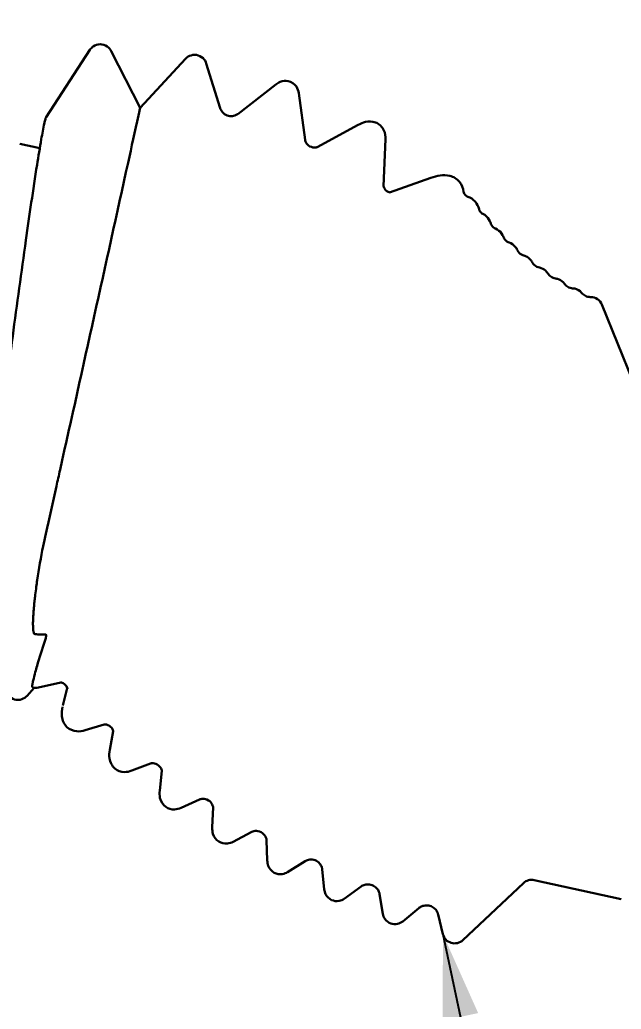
# Model space of a CAD drawing. Header units: millimetres. Extents: x 13935 to 21534, y -198 to 9202.
# Drawn here: x 14853.8 to 15102.7, y 7874.3 to 8283.7 of the extents above; entities that cross this region are included whole.
import ezdxf

# ---------------------------------------------------------------- set-up
doc = ezdxf.new("R2010")
doc.units = ezdxf.units.MM
doc.header["$LTSCALE"] = 326.7
doc.header["$PDMODE"] = 3
doc.header["$PDSIZE"] = 8
doc.layers.get('0').update_dxf_attribs({"linetype": 'CONTINUOUS'})
doc.layers.get('Defpoints').update_dxf_attribs({"linetype": 'CONTINUOUS'})
doc.styles.get("Standard").update_dxf_attribs({"font": 'calibri.ttf'})
doc.dimstyles.new('DIMSTYLE_1', dxfattribs={"dimtxt": 40, "dimasz": 35, "dimexe": 0.08, "dimexo": 1, "dimgap": 1, "dimtad": 1, "dimdsep": 46, "dimtxsty": 'Standard', "dimblk": '_FILLED', "dimblk1": '_FILLED', "dimblk2": '_FILLED', "dimcen": 0.09, "dimazin": 2, "dimtp": 0.01, "dimtm": 0.01, "dimtfac": 1, "dimtofl": 0, "dimtmove": 0, "dimatfit": 3, "dimldrblk": '_FILLED', "dimfxl": 1, "dimtolj": 1, "dimarcsym": 0})
doc.dimstyles.get("Standard").update_dxf_attribs({"dimtxt": 35, "dimasz": 35, "dimexe": 0.08, "dimexo": 1, "dimtad": 1, "dimdsep": 46, "dimtxsty": 'Standard', "dimblk": '_FILLED', "dimblk1": '_FILLED', "dimblk2": '_FILLED', "dimcen": 0.09, "dimazin": 2, "dimtol": 1, "dimtp": 0.01, "dimtm": 0.01, "dimtfac": 1, "dimtofl": 0, "dimtmove": 0, "dimatfit": 3, "dimldrblk": '_FILLED', "dimfxl": 1, "dimtolj": 1, "dimarcsym": 0})

# ---------------------------------------------------------------- blocks, each defined once
blk = doc.blocks.new('_FILLED')
at = {"color": 0, "linetype": 'ByBlock'}
blk.add_solid([(0, 0), (-1, 0.214), (-1, -0.214)], dxfattribs=at)
blk = doc.blocks.new('*D2237')
at = {"color": 0, "linetype": 'Continuous', "lineweight": -2}
for p, q in [((14585.72, 8138.35), (14585.72, 8528.77)), ((14620.72, 8528.69), (16091.03, 8528.69)), ((16126.03, 8125.39), (16126.03, 8528.77))]:
    blk.add_line(p, q, dxfattribs=at)
at = {"layer": 'Defpoints', "color": 0}
for p in [(16126.03, 8528.69), (14585.72, 8137.35), (16126.03, 8124.39)]:
    blk.add_point(p, dxfattribs=at)
at = {"color": 0, "linetype": 'ByBlock', "lineweight": -2, "xscale": 35, "yscale": 35, "zscale": 35, "rotation": 180}
blk.add_blockref('_FILLED', (14585.72, 8528.69), dxfattribs=at)
at = {"color": 0, "linetype": 'ByBlock', "lineweight": -2, "xscale": 35, "yscale": 35, "zscale": 35}
blk.add_blockref('_FILLED', (16126.03, 8528.69), dxfattribs=at)
at = {"color": 0, "lineweight": 30, "insert": (15337.56, 8583.02), "char_height": 40, "attachment_point": 2, "line_spacing_factor": 0.9}
blk.add_mtext('\\A1;C', dxfattribs=at)

msp = doc.modelspace()

# ---------------------------------------------------------------- linework, layer by layer
at = {"color": 0, "linetype": 'Continuous', "lineweight": 30}
for p, q in [((14864.64602, 8243.41146), (14882.82652, 8271.19845)), ((14903.57956, 8247.20323), (14891.65358, 8270.75043)), ((14903.57952, 8247.20323), (14922.36503, 8267.51698)), ((14936.75251, 8247.06852), (14930.97839, 8265.60865)), ((14943.98748, 8244.69121), (14959.72471, 8256.91097)), ((14971.84567, 8234.03125), (14969.26469, 8253.3667)), ((14903.57975, 8247.20343), (14902.9038, 8244.09401)), ((14976.93794, 8230.99971), (14993.81499, 8240.1765)), ((15004.36381, 8214.79276), (15005.12439, 8234.23478)), ((14853.77655, 8232.35784), (14862.05121, 8230.54701)), ((15006.85869, 8212.27059), (15023.86152, 8218.22654)), ((15037.46445, 8212.46404), (15037.46349, 8212.47367)), ((15039.19377, 8210.47491), (15039.21589, 8210.46789)), ((15043.88391, 8205.26513), (15043.88309, 8205.26879)), ((15045.41738, 8203.39273), (15045.44463, 8203.37896)), ((15046.20547, 8202.92265), (15045.44462, 8203.37896)), ((15048.74799, 8199.34122), (15048.74731, 8199.34351)), ((15050.66269, 8197.27245), (15050.68139, 8197.26455)), ((15051.43416, 8196.87993), (15050.68138, 8197.26455)), ((15054.04199, 8193.69867), (15054.04168, 8193.69951)), ((15056.34361, 8191.5025), (15056.3571, 8191.49784)), ((15057.09693, 8191.18071), (15056.35709, 8191.49784)), ((15059.75076, 8188.3643), (15059.74977, 8188.3665)), ((15062.42837, 8186.11553), (15062.43739, 8186.1131)), ((15065.85432, 8183.37059), (15065.85308, 8183.3729)), ((15068.88502, 8181.14066), (15068.89038, 8181.13959)), ((15075.67737, 8176.60464), (15075.67887, 8176.60444)), ((15107.61218, 8133.92182), (15094.73869, 8165.81111)), ((14859.6751, 8041.13783), (14859.66714, 8041.0536)), ((14870.74128, 8009.46753), (14862.76339, 8007.60237)), ((14870.7153, 8009.46145), (14870.72551, 8009.4637)), ((14859.72363, 8007.28497), (14856.76465, 8003.97116)), ((14873.43663, 8007.13281), (14871.64874, 8000.00881)), ((14888.72696, 7992.09562), (14880.81297, 7989.6905)), ((14892.42808, 7989.35687), (14891.05483, 7981.62058)), ((14907.90712, 7975.93375), (14900.10065, 7972.99146)), ((14912.57487, 7972.89087), (14911.70609, 7964.72554)), ((14928.21556, 7961.06842), (14920.5532, 7957.59208)), ((14933.7821, 7957.80746), (14933.47258, 7949.4151)), ((14933.78231, 7957.81174), (14933.78177, 7957.79454)), ((14949.56765, 7947.57941), (14942.08995, 7943.57618)), ((14956.21786, 7935.7665), (14955.95127, 7944.16714)), ((14971.87332, 7935.54257), (14964.62263, 7931.02375)), ((14979.80075, 7923.84269), (14978.96504, 7932.19132)), ((15062.2135, 7926.47049), (15037.19728, 7902.87299)), ((15066.7133, 7927.71774), (15102.72093, 7919.83782)), ((14995.03747, 7925.03033), (14988.05512, 7920.01025)), ((15004.07738, 7913.69221), (15002.68606, 7921.93158)), ((15018.95722, 7916.10931), (15012.28369, 7910.60557)), ((15026.97555, 7913.42509), (15028.90299, 7905.3494))]:
    msp.add_line(p, q, dxfattribs=at)
for points in [[(14903.57952, 8247.20318), (14903.56704, 8247.14094), (14903.49593, 8246.80869), (14903.36171, 8246.18954), (14903.16431, 8245.28433), (14902.9038, 8244.09401)], [(14936.75249, 8247.06856), (14936.7778, 8246.99003), (14936.90657, 8246.65144), (14937.09262, 8246.26846), (14937.3468, 8245.85572), (14937.66743, 8245.44286), (14938.05747, 8245.04455), (14938.51848, 8244.67547), (14939.03024, 8244.36138), (14939.57957, 8244.11283), (14940.15491, 8243.93535), (14940.72893, 8243.83359), (14941.28824, 8243.80242), (14941.82005, 8243.83414), (14942.3007, 8243.91572), (14942.72368, 8244.0319), (14943.09109, 8244.16995), (14943.39891, 8244.31573), (14943.64817, 8244.4571), (14943.84675, 8244.58742), (14943.98716, 8244.69099)], [(14971.84573, 8234.03079), (14971.85619, 8233.96188), (14971.90941, 8233.71804), (14972.01878, 8233.38254), (14972.20559, 8232.9756), (14972.4789, 8232.53713), (14972.8539, 8232.08721), (14973.33326, 8231.66018), (14973.87637, 8231.3086), (14974.4603, 8231.04654), (14975.059, 8230.88054), (14975.60578, 8230.81137), (14976.07163, 8230.81411), (14976.45191, 8230.86197), (14976.72628, 8230.92676), (14976.85769, 8230.96952)], [(14976.85769, 8230.96952), (14976.88835, 8230.98098), (14976.95267, 8231.00776)], [(15004.36597, 8214.82924), (15004.37108, 8214.78377), (15004.4223, 8214.54354), (15004.56544, 8214.15891), (15004.82073, 8213.71241), (15005.21987, 8213.23649), (15005.75114, 8212.80968), (15006.27976, 8212.53313), (15006.7161, 8212.39387), (15006.82329, 8212.37164)], [(15037.46328, 8212.47493), (15037.46971, 8212.42355), (15037.52427, 8212.1936), (15037.70458, 8211.76882), (15038.06321, 8211.25482), (15038.49671, 8210.85281), (15038.88893, 8210.60616), (15039.19382, 8210.4749)], [(15043.88318, 8205.2687), (15043.89709, 8205.21134), (15043.97665, 8204.96633), (15044.13673, 8204.62738), (15044.39621, 8204.23868), (15044.72456, 8203.8817), (15045.08776, 8203.59013), (15045.41753, 8203.39269)], [(15048.7474, 8199.3434), (15048.7828, 8199.2344), (15048.91428, 8198.92038), (15049.13784, 8198.53402), (15049.4654, 8198.12058), (15049.86103, 8197.75319), (15050.29014, 8197.45994), (15050.66286, 8197.2724)], [(15054.04205, 8193.69861), (15054.10856, 8193.53558), (15054.29882, 8193.16636), (15054.58758, 8192.74846), (15054.98044, 8192.32531), (15055.43922, 8191.95975), (15055.9303, 8191.67487), (15056.34378, 8191.50245)], [(15059.75077, 8188.36429), (15059.85613, 8188.15115), (15060.10874, 8187.74146), (15060.46196, 8187.30661), (15060.91599, 8186.88656), (15061.43263, 8186.53373), (15061.97984, 8186.26689), (15062.42941, 8186.11526)], [(15065.8543, 8183.37061), (15066.00038, 8183.12065), (15066.31397, 8182.68658), (15066.72733, 8182.248), (15067.23672, 8181.84097), (15067.80509, 8181.50905), (15068.40211, 8181.26764), (15068.88584, 8181.1405)], [(15072.32957, 8178.74859), (15072.35549, 8178.7078), (15072.59216, 8178.37372), (15072.88365, 8178.03429), (15073.23076, 8177.70333), (15073.62368, 8177.39998), (15074.0583, 8177.13313), (15074.52858, 8176.9108), (15075.01446, 8176.74316), (15075.50221, 8176.63163), (15075.67796, 8176.60456)], [(15079.15326, 8174.52412), (15079.19572, 8174.4665), (15079.47421, 8174.12781), (15079.806, 8173.794), (15080.1902, 8173.47781), (15080.61607, 8173.19578), (15081.07745, 8172.95605), (15081.56848, 8172.76452), (15082.07336, 8172.62787), (15082.58037, 8172.54704), (15082.76466, 8172.53108)], [(15086.29525, 8170.72803), (15086.38206, 8170.6266), (15086.70814, 8170.28939), (15087.07923, 8169.97317), (15087.49233, 8169.68689), (15087.9396, 8169.44021), (15088.41377, 8169.23927), (15088.90878, 8169.0878), (15089.41611, 8168.9887), (15089.92722, 8168.94295), (15090.10828, 8168.93943)], [(14870.99207, 8009.4027), (14870.90865, 8009.41644), (14870.65935, 8009.43722), (14870.60483, 8009.43562)], [(14873.49731, 8007.19906), (14873.47914, 8007.02221), (14873.47453, 8006.91935), (14873.46933, 8006.96385), (14873.43223, 8007.15554), (14873.3175, 8007.49945), (14873.08735, 8007.94274), (14872.7479, 8008.39054), (14872.29721, 8008.80634), (14871.76638, 8009.13884), (14871.28089, 8009.33261), (14870.99207, 8009.4027)], [(14889.33433, 7992.10566), (14889.27602, 7992.11071), (14888.93571, 7992.1153), (14888.7383, 7992.09414), (14888.69572, 7992.08602), (14888.71411, 7992.09144)], [(14892.43999, 7989.28409), (14892.41012, 7989.46659), (14892.32264, 7989.77449), (14892.13429, 7990.20333), (14891.81529, 7990.69804), (14891.38714, 7991.16433), (14890.86136, 7991.56727), (14890.27024, 7991.87167), (14889.72338, 7992.04303), (14889.33433, 7992.10566)], [(14892.44395, 7989.26891), (14892.44354, 7989.24193), (14892.43999, 7989.28409)], [(14912.57443, 7972.88676), (14912.56937, 7972.94214), (14912.53487, 7973.14022), (14912.44805, 7973.44949), (14912.28422, 7973.84566), (14912.03096, 7974.28474), (14911.6701, 7974.74439), (14911.19941, 7975.18402), (14910.66618, 7975.54345), (14910.09762, 7975.80915), (14909.5211, 7975.97743), (14909.00576, 7976.04955), (14908.58051, 7976.05321), (14908.24624, 7976.01689), (14908.02009, 7975.96818), (14907.9049, 7975.93248), (14907.896, 7975.9292)], [(14933.78166, 7957.79546), (14933.78144, 7957.7974), (14933.77586, 7957.87911), (14933.75364, 7958.04242), (14933.70153, 7958.28238), (14933.60249, 7958.59794), (14933.4335, 7958.9882), (14933.1766, 7959.42874), (14932.82984, 7959.87707), (14932.38459, 7960.31144), (14931.8463, 7960.69981), (14931.26343, 7960.99898), (14930.66186, 7961.20258), (14930.06502, 7961.31254), (14929.52888, 7961.33728), (14929.07441, 7961.3022), (14928.69996, 7961.231), (14928.41697, 7961.14747), (14928.22556, 7961.07249), (14928.20625, 7961.06385)], [(14955.95108, 7944.16758), (14955.94969, 7944.19922), (14955.9407, 7944.30861), (14955.9163, 7944.48248), (14955.8657, 7944.72285), (14955.77688, 7945.02468), (14955.63404, 7945.38631), (14955.41561, 7945.80611), (14955.10656, 7946.26029), (14954.7083, 7946.70884), (14954.21508, 7947.13061), (14953.63379, 7947.49679), (14953.011, 7947.77048), (14952.37157, 7947.94632), (14951.73736, 7948.02676), (14951.15838, 7948.02174), (14950.65228, 7947.95458), (14950.21878, 7947.84663), (14949.86972, 7947.72121), (14949.60441, 7947.59839), (14949.56003, 7947.57509)], [(14978.965, 7932.1904), (14978.96211, 7932.21803), (14978.94094, 7932.37621), (14978.90359, 7932.57707), (14978.843, 7932.82205), (14978.75171, 7933.10797), (14978.62016, 7933.43347), (14978.43554, 7933.79802), (14978.1885, 7934.1889), (14977.87799, 7934.58336), (14977.49835, 7934.96922), (14977.04855, 7935.3301), (14976.54755, 7935.64029), (14976.00637, 7935.8891), (14975.43611, 7936.06969), (14974.86509, 7936.17585), (14974.30725, 7936.21199), (14973.77391, 7936.18521), (14973.28687, 7936.10708), (14972.85118, 7935.99102), (14972.46742, 7935.84907), (14972.14354, 7935.6965), (14971.86713, 7935.53865)], [(15002.68644, 7921.92937), (15002.66988, 7922.02125), (15002.61709, 7922.26108), (15002.53784, 7922.54109), (15002.42174, 7922.8651), (15002.26006, 7923.22518), (15002.04906, 7923.60387), (15001.78047, 7923.99474), (15001.44834, 7924.38637), (15001.06279, 7924.75327), (15000.62986, 7925.08308), (15000.15194, 7925.36896), (14999.64393, 7925.59945), (14999.11745, 7925.76995), (14998.58146, 7925.87946), (14998.04927, 7925.92843), (14997.5303, 7925.9205), (14997.03268, 7925.86093), (14996.56574, 7925.75695), (14996.13108, 7925.61533), (14995.73425, 7925.44447), (14995.3856, 7925.25737), (14995.08561, 7925.06445), (14995.0329, 7925.02712)], [(15026.97644, 7913.42163), (15026.95824, 7913.49533), (15026.87307, 7913.79046), (15026.75628, 7914.11375), (15026.60713, 7914.4493), (15026.4233, 7914.79052), (15026.19956, 7915.13621), (15025.93557, 7915.47704), (15025.63056, 7915.80624), (15025.2835, 7916.11793), (15024.89696, 7916.40382), (15024.47385, 7916.65701), (15024.01823, 7916.87116), (15023.5372, 7917.04017), (15023.03849, 7917.15979), (15022.52913, 7917.2277), (15022.01652, 7917.24292), (15021.50624, 7917.20561), (15021.00891, 7917.11775), (15020.538, 7916.98512), (15020.09532, 7916.8128), (15019.68743, 7916.60834), (15019.32836, 7916.3868), (15019.01879, 7916.15926), (15018.95315, 7916.10607)]]:
    msp.add_lwpolyline(points, dxfattribs=at)
for centre, radius, start, end in [((15060.95729, 8180.7571), 5.55774, 66.598804, 74.5276266), ((15067.82049, 8175.91868), 5.33013, 70.4391226, 78.3963092), ((15074.98605, 8171.49348), 5.15807, 74.281399, 82.261768), ((15082.42419, 8167.49804), 5.04453, 78.1202122, 86.1175245), ((15090.10224, 8163.93941), 5, 21.9835867, 89.9306109), ((15079.22865, 8019.05644), 220.67216, 172.1726348, 173.0737014), ((15115.25144, 8014.14487), 257.02823, 171.5831749, 172.1815704), ((15045.45595, 8023.17773), 186.64893, 173.0793732, 173.8002274), ((14987.91392, 8028.94557), 128.81707, 174.6065802, 175.4896505), ((15021.08667, 8025.82457), 162.13634, 173.8000792, 174.5805167), ((14869.09451, 8007.12949), 10.21969, 167.4085539, 169.4694147), ((15065.6444, 7922.83333), 5, 77.6559849, 133.3283832), ((15033.76639, 7906.51016), 5, 193.423749, 313.3283832)]:
    msp.add_arc(centre, radius, start, end, dxfattribs=at)
for points, knots in [([(14882.82652, 8271.19845), (14883.18714, 8271.74962), (14884.34425, 8272.97198), (14887.03837, 8273.87758), (14889.97572, 8273.00511), (14891.26931, 8271.50916), (14891.65358, 8270.75043)], [0, 0, 0, 0, 0.186710355, 0.465218399, 0.758911408, 1, 1, 1, 1]), ([(14930.97839, 8265.60865), (14930.7254, 8266.42099), (14929.70227, 8268.10185), (14926.96996, 8269.44461), (14924.16979, 8269.01682), (14922.81754, 8268.0063), (14922.36503, 8267.51698)], [0, 0, 0, 0, 0.241664272, 0.532961436, 0.81069657, 1, 1, 1, 1]), ([(14969.26469, 8253.3667), (14969.13932, 8254.30592), (14968.36747, 8256.57068), (14965.22859, 8258.70352), (14961.85917, 8258.33065), (14960.28518, 8257.34617), (14959.72471, 8256.91097)], [0, 0, 0, 0, 0.22930728, 0.556210401, 0.82827636, 1, 1, 1, 1]), ([(14864.64602, 8243.41149), (14864.49219, 8243.17641), (14864.28761, 8242.33236), (14864.07648, 8241.52314), (14863.9555, 8240.97029)], [0, 0, 0, 0, 0.331740182, 1, 1, 1, 1]), ([(14902.9038, 8244.09401), (14901.47774, 8237.57753), (14890.72466, 8188.67016), (14879.89181, 8139.78031), (14870.43859, 8097.41739)], [0, 0, 0, 0, 0.133212574, 1, 1, 1, 1]), ([(15005.12439, 8234.23478), (15005.17283, 8235.473), (15004.81482, 8238.42289), (15001.39004, 8241.7107), (14997.04306, 8241.72249), (14994.77421, 8240.69807), (14993.81499, 8240.1765)], [0, 0, 0, 0, 0.232943168, 0.536104102, 0.794750159, 1, 1, 1, 1]), ([(14863.9555, 8240.97029), (14863.46923, 8238.74825), (14862.43872, 8232.97253), (14859.80859, 8216.84115), (14855.85604, 8189.68603), (14850.70652, 8152.1449), (14847.19634, 8124.95781), (14845.45646, 8111.02139)], [0, 0, 0, 0, 0.051982158, 0.134023327, 0.373548681, 0.679038133, 1, 1, 1, 1]), ([(15037.46426, 8212.46651), (15037.31724, 8213.97159), (15036.14455, 8217.05758), (15032.05577, 8219.46218), (15027.71622, 8219.4014), (15025.1267, 8218.66972), (15023.86152, 8218.22654)], [0, 0, 0, 0, 0.263015041, 0.533961717, 0.766845975, 1, 1, 1, 1]), ([(15043.88422, 8205.26741), (15043.62825, 8206.4209), (15042.5098, 8208.68535), (15040.3823, 8210.09633), (15039.20943, 8210.4718)], [0, 0, 0, 0, 0.489648839, 1, 1, 1, 1]), ([(15048.74292, 8199.34532), (15048.64488, 8199.67252), (15048.13361, 8201.05821), (15047.13616, 8202.27304), (15046.20547, 8202.92265)], [0, 0, 0, 0, 0.231328233, 1, 1, 1, 1]), ([(15054.03601, 8193.70361), (15053.92441, 8194.0002), (15053.35761, 8195.26146), (15052.34674, 8196.3303), (15051.43416, 8196.87993)], [0, 0, 0, 0, 0.229262068, 1, 1, 1, 1]), ([(15059.74341, 8188.37056), (15059.62043, 8188.63977), (15059.0073, 8189.78618), (15057.98929, 8190.72183), (15057.09693, 8191.18071)], [0, 0, 0, 0, 0.227778658, 1, 1, 1, 1]), ([(15065.846, 8183.37687), (15065.71261, 8183.62268), (15065.05912, 8184.6652), (15064.03664, 8185.4808), (15063.16464, 8185.85769)], [0, 0, 0, 0, 0.227447155, 1, 1, 1, 1]), ([(15072.33232, 8178.7457), (15072.18903, 8178.97388), (15071.48841, 8179.92273), (15070.46167, 8180.63713), (15069.60506, 8180.94119)], [0, 0, 0, 0, 0.228647926, 1, 1, 1, 1]), ([(15079.15447, 8174.52234), (15078.9984, 8174.73811), (15078.26085, 8175.60694), (15077.22268, 8176.22252), (15076.38344, 8176.45866)], [0, 0, 0, 0, 0.233979146, 1, 1, 1, 1]), ([(14870.43859, 8097.41739), (14869.93505, 8095.16089), (14867.96467, 8086.3343), (14865.9909, 8077.50846), (14864.52035, 8070.9392)], [0, 0, 0, 0, 0.255643794, 1, 1, 1, 1]), ([(14864.52035, 8070.9392), (14864.14506, 8069.26271), (14862.80374, 8062.90338), (14861.69083, 8056.49652), (14860.99156, 8051.767)], [0, 0, 0, 0, 0.26434878, 1, 1, 1, 1]), ([(14859.49577, 8039.07564), (14859.41937, 8038.10357), (14859.29737, 8036.22511), (14859.21174, 8033.5741), (14859.30203, 8031.45479), (14859.48765, 8030.16845), (14859.81107, 8029.41982), (14860.07904, 8029.41212)], [0, 0, 0, 0, 0.296322242, 0.570002755, 0.813873245, 0.91852911, 1, 1, 1, 1]), ([(14860.07904, 8029.41212), (14860.46358, 8029.40108), (14861.95669, 8029.35824), (14863.44984, 8029.31686), (14864.55855, 8029.29048)], [0, 0, 0, 0, 0.257542741, 1, 1, 1, 1]), ([(14864.15617, 8026.56554), (14864.32837, 8027.09007), (14864.55156, 8027.91519), (14864.75053, 8028.69141), (14864.71086, 8029.28685), (14864.55855, 8029.29048)], [0, 0, 0, 0, 0.585567864, 0.838407454, 1, 1, 1, 1]), ([(14860.19027, 8013.7048), (14860.42513, 8014.58254), (14861.62368, 8018.90657), (14863.04013, 8023.1661), (14864.15617, 8026.56554)], [0, 0, 0, 0, 0.202520352, 1, 1, 1, 1]), ([(14859.1206, 8009.35736), (14859.18826, 8009.66214), (14859.51955, 8011.11735), (14859.88521, 8012.56468), (14860.19027, 8013.7048)], [0, 0, 0, 0, 0.209190007, 1, 1, 1, 1]), ([(14859.04694, 8008.99725), (14858.97151, 8008.58845), (14858.80469, 8008.05619), (14859.10149, 8007.33026), (14859.28164, 8007.31229)], [0, 0, 0, 0, 0.696604328, 1, 1, 1, 1]), ([(14856.76465, 8003.97116), (14856.19831, 8003.3369), (14854.56443, 8002.22329), (14851.50142, 8002.13572), (14849.13061, 8003.70357), (14848.32606, 8005.18258), (14848.11924, 8005.80816)], [0, 0, 0, 0, 0.241032964, 0.534665248, 0.813229641, 1, 1, 1, 1]), ([(14859.28151, 8007.31229), (14859.58722, 8007.28409), (14860.75705, 8007.23546), (14861.92786, 8007.40456), (14862.76675, 8007.60296)], [0, 0, 0, 0, 0.262612849, 1, 1, 1, 1]), ([(14871.50584, 7999.40125), (14871.22467, 7998.11644), (14870.82794, 7995.15516), (14872.10814, 7992.16197), (14873.29159, 7991.03815)], [0, 0, 0, 0, 0.446250348, 1, 1, 1, 1]), ([(14873.29159, 7991.03815), (14874.35712, 7990.0263), (14877.02645, 7988.9132), (14879.69353, 7989.35029), (14880.81297, 7989.6905)], [0, 0, 0, 0, 0.55671955, 1, 1, 1, 1]), ([(14891.05483, 7981.62058), (14890.84721, 7980.45096), (14890.57648, 7977.64282), (14891.94702, 7974.85226), (14893.17757, 7973.83233)], [0, 0, 0, 0, 0.426353295, 1, 1, 1, 1]), ([(14893.17757, 7973.83233), (14894.23152, 7972.95877), (14896.7212, 7972.09197), (14899.12855, 7972.62507), (14900.10065, 7972.99146)], [0, 0, 0, 0, 0.568538368, 1, 1, 1, 1]), ([(14911.70609, 7964.72554), (14911.60047, 7963.73284), (14911.56541, 7961.23014), (14912.98329, 7958.86722), (14914.17676, 7958.00654)], [0, 0, 0, 0, 0.404212833, 1, 1, 1, 1]), ([(14914.17676, 7958.00654), (14915.21341, 7957.25895), (14917.53348, 7956.60284), (14919.7092, 7957.20917), (14920.5532, 7957.59208)], [0, 0, 0, 0, 0.579662322, 1, 1, 1, 1]), ([(14933.47258, 7949.4151), (14933.44146, 7948.57122), (14933.59968, 7946.34054), (14935.03763, 7944.34806), (14936.19144, 7943.62846)], [0, 0, 0, 0, 0.383099961, 1, 1, 1, 1]), ([(14936.19144, 7943.62846), (14937.20657, 7942.99536), (14939.37403, 7942.51724), (14941.35122, 7943.18069), (14942.08995, 7943.57618)], [0, 0, 0, 0, 0.588097882, 1, 1, 1, 1]), ([(14956.21786, 7935.7665), (14956.24116, 7935.0324), (14956.56343, 7933.03156), (14958.00944, 7931.35276), (14959.12046, 7930.75924)], [0, 0, 0, 0, 0.368324378, 1, 1, 1, 1]), ([(14959.12046, 7930.75924), (14960.10851, 7930.23142), (14962.1454, 7929.90105), (14963.96171, 7930.61184), (14964.62263, 7931.02375)], [0, 0, 0, 0, 0.589898503, 1, 1, 1, 1]), ([(14979.80075, 7923.84269), (14979.86911, 7923.15981), (14980.34739, 7921.3409), (14981.8051, 7919.92917), (14982.85941, 7919.45362)], [0, 0, 0, 0, 0.372400311, 1, 1, 1, 1]), ([(14982.85941, 7919.45362), (14983.80769, 7919.02588), (14985.73992, 7918.80219), (14987.43644, 7919.56545), (14988.05512, 7920.01025)], [0, 0, 0, 0, 0.577210914, 1, 1, 1, 1]), ([(15004.07738, 7913.69221), (15004.20134, 7912.95808), (15004.86437, 7911.27162), (15006.35559, 7910.11231), (15007.30111, 7909.75974)], [0, 0, 0, 0, 0.424559574, 1, 1, 1, 1]), ([(15007.30111, 7909.75974), (15008.17849, 7909.43258), (15010.02859, 7909.2903), (15011.66078, 7910.09185), (15012.28369, 7910.60557)], [0, 0, 0, 0, 0.536979005, 1, 1, 1, 1])]:
    msp.add_open_spline(points, degree=3, knots=knots, dxfattribs=at)
msp.add_open_spline([(15086.2958, 8170.72647), (15085.59144, 8171.57494), (15084.54173, 8172.20735), (15083.46266, 8172.43453)], degree=3, dxfattribs=at)

# ---------------------------------------------------------------- dimensions: what is measured, and where the dimension line sits
dim = msp.add_linear_dim(base=(16126.02578, 8528.68634), p1=(14585.71672, 8137.34818), p2=(16126.02578, 8124.39192), text='C', dimstyle='DIMSTYLE_1', dxfattribs=at)
dim.commit()
dim.dimension.update_dxf_attribs({"geometry": '*D2237', "text_midpoint": (15337.5619, 8528.68634), "dimtype": 160})

# ---------------------------------------------------------------- leaders
msp.add_leader([(15028.90299, 7905.3494), (15060.96834, 7754.44384), (15090.96834, 7754.44384)], dimstyle='Standard', override={"dimtad": 0}, dxfattribs=at)

doc.saveas('drawing.dxf')
